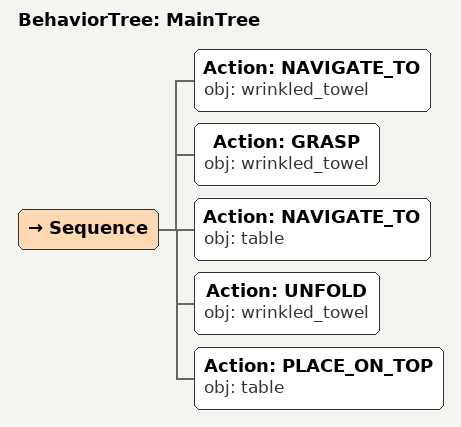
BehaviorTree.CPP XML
<root main_tree_to_execute="MainTree">
  <BehaviorTree ID="MainTree">
    <Sequence>
      <!-- Navigate to wrinkled_towel -->
      <Action ID="NAVIGATE_TO" obj="wrinkled_towel"/>
      <!-- Grasp wrinkled_towel -->
      <Action ID="GRASP" obj="wrinkled_towel"/>
      <!-- Navigate to table -->
      <Action ID="NAVIGATE_TO" obj="table"/>
      <!-- Unfold wrinkled_towel -->
      <Action ID="UNFOLD" obj="wrinkled_towel"/>
      <!-- Place on table -->
      <Action ID="PLACE_ON_TOP" obj="table"/>
    </Sequence>
  </BehaviorTree>
</root>
